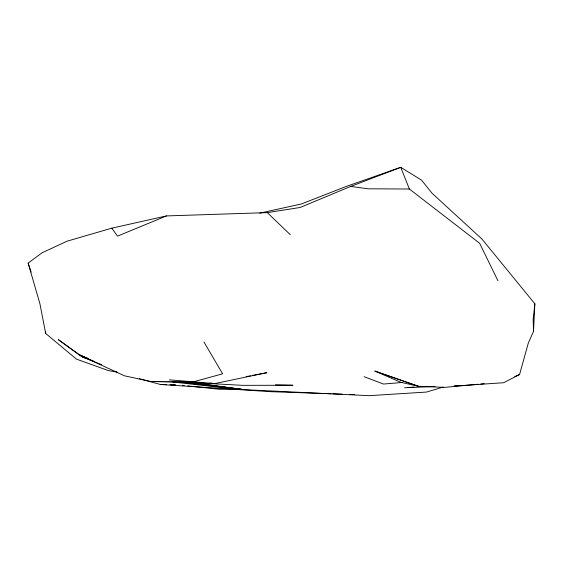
<?xml version="1.0" encoding="UTF-8"?>
<svg xmlns="http://www.w3.org/2000/svg" width="563" height="563" viewBox="0 0 563 563"><rect width="100%" height="100%" fill="white"/><g stroke="black" fill="none" stroke-linecap="round" stroke-linejoin="round"><path stroke-width="0.84" d="M458.472 385.409L454.165 386.091L503.688 382.72L519.586 374.494L528.34 342.987L533.534 331.354L534.85 303.774L481.858 238.937L431.969 193.172L421.567 180.125L400.743 167.324L345.759 186.62L301.416 203.954L259.733 213.159M534.85 303.774L533.161 319.587L533.534 331.354M117.076 372.03L108.483 370.623L76.526 359.173L45.673 333.465L39.931 303.816L28.15 263.132L41.993 252.822L67.025 241.203L111.819 228.163L166.444 215.925L267.305 212.624L300.086 207.494L350.728 186.416L400.743 167.324L409.378 189.013L479.634 243.286L497.938 280.768M514.772 376.591L519.586 374.494M166.444 215.925L117.491 236.15L111.819 228.163M443.165 387.048L426.578 392.052L369.244 395.676L244.053 389.645L179.632 381.981M246.115 376.633L250.429 375.81M252.154 375.479L266.813 372.692L214.869 383.579L169.407 379.842M478.205 384.233L444.51 387.379L418.344 386.26L400.786 382.305L374.838 371.08L418.344 386.26L374.838 371.08M480.795 383.987L484.25 383.663M408.034 387.499L414.101 387.034M404.565 387.766L435.1 386.507M238.775 388.977L219.676 389.3L187.739 385.901M160.532 381.433L150.884 381.489L124.437 375.817L79.2 354.866L58.299 339.609L82.951 357.273L101.692 364.718M409.378 189.013L368.061 188.816L350.728 186.416M200.949 382.903L150.884 381.489L194.263 381.587L222.61 373.825L203.919 341.952M209.718 383.129L212.35 383.199M275.462 384.81L292.992 385.261L242.97 385.345L193.06 382.706L244.053 389.645L191.237 382.544M166.296 384.649L160.307 384.459L139.328 378.73M171.419 384.803L175.698 384.937M166.437 384.677L160.307 384.459L270.754 391.686L331.058 393.762M169.942 384.796L175.192 384.979M332.803 393.819L342.417 394.149M349.412 394.396L354.655 394.572M402.51 382.432L383.487 384.057L364.127 376.717M182.56 385.352L184.284 385.535M186.951 382.003L188.696 382.207M172.644 381.974L235.503 389.11L225.13 387.668M186.902 381.96L188.633 382.193M220.809 387.07L222.533 387.309M114.662 371.228L116.337 371.615M87.159 358.497L82.951 357.273L79.2 354.866L87.279 358.174M88.095 358.589L79.2 354.866L94.246 361.439M267.305 212.624L290.262 234.68M28.15 263.132L31.148 272.091M45.666 331.734L45.673 333.465"/></g></svg>
